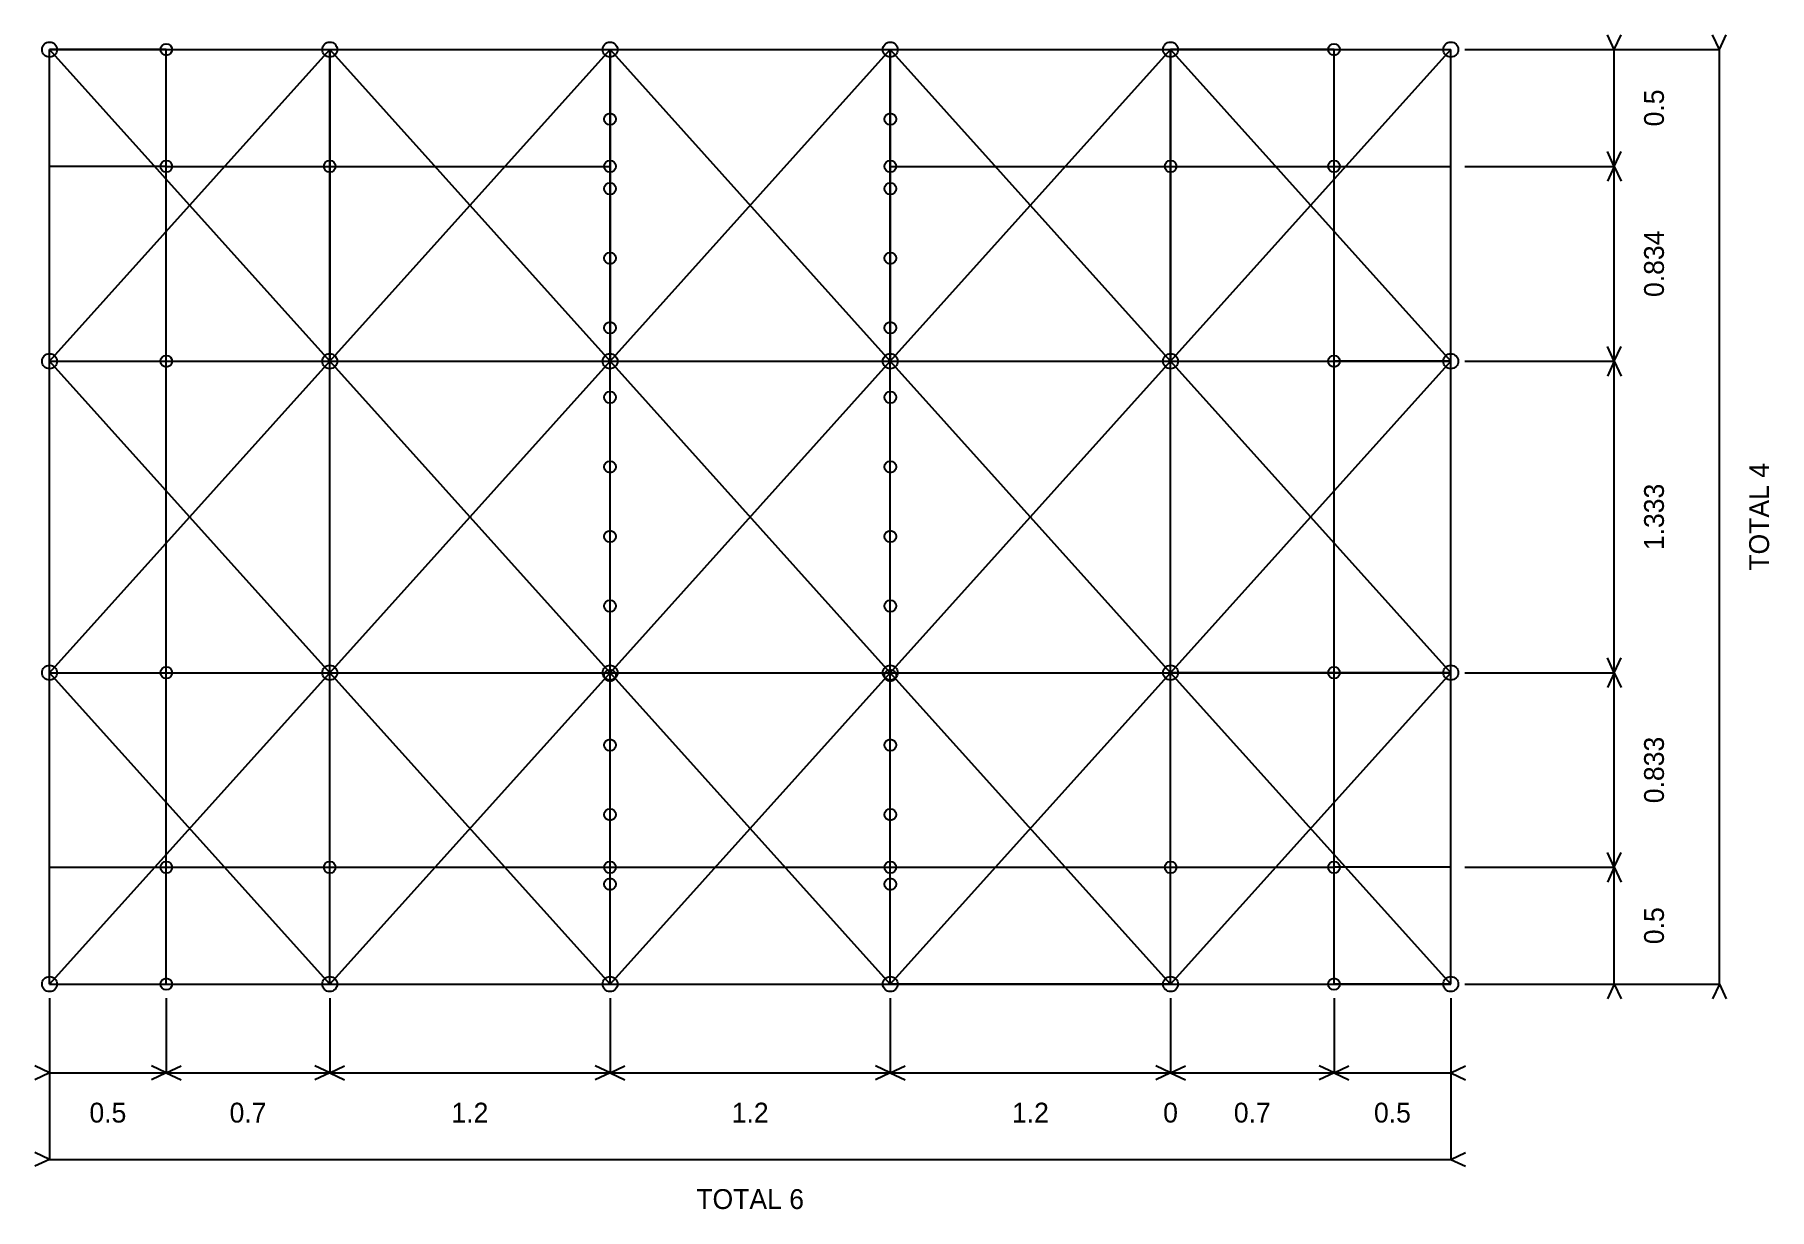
# Model space of a CAD drawing. Header units: millimetres. Extents: x -3855 to 3572, y -2535 to 2492.
import ezdxf
from ezdxf.enums import TextEntityAlignment as Align

# ---------------------------------------------------------------- set-up
doc = ezdxf.new("R2010")
doc.units = ezdxf.units.MM
for name, color, linetype in [('DIMENSION', 1, 'CONTINUOUS'), ('PIPE_ENDS', 5, 'CONTINUOUS'), ('PIPES', 5, 'CONTINUOUS')]:
    doc.layers.add(name, color=color, linetype=linetype)

msp = doc.modelspace()

# ---------------------------------------------------------------- linework, layer by layer
at = {"layer": 'DIMENSION'}
for p, q in [((2908.095773, 2428.279227), (2878.512494, 2491.720773)), ((2908.095773, 2428.279227), (2937.679051, 2491.720773)), ((3358.095773, 2428.279227), (3328.512494, 2491.720773)), ((3358.095773, 2428.279227), (3387.679051, 2491.720773)), ((2268.095773, 2428.279227), (2908.095773, 2428.279227)), ((2268.095773, 2428.279227), (3358.095773, 2428.279227)), ((2908.095773, 1928.279227), (2908.095773, 2428.279227)), ((3358.095773, -1571.720773), (3358.095773, 2428.279227)), ((2908.095773, 1928.279227), (2878.512494, 1991.720773)), ((2908.095773, 1928.279227), (2937.679051, 1991.720773)), ((2268.095773, 1928.279227), (2908.095773, 1928.279227)), ((2268.095773, 1928.279227), (2908.095773, 1928.279227)), ((2908.095773, 1928.279227), (2878.512494, 1864.837682)), ((2908.095773, 1094.279227), (2908.095773, 1928.279227)), ((2908.095773, 1928.279227), (2937.679051, 1864.837682)), ((2908.095773, 1094.279227), (2878.512494, 1157.720773)), ((2908.095773, 1094.279227), (2937.679051, 1157.720773)), ((2268.095773, 1094.279227), (2908.095773, 1094.279227)), ((2268.095773, 1094.279227), (2908.095773, 1094.279227)), ((2908.095773, 1094.279227), (2878.512494, 1030.837682)), ((2908.095773, -238.720773), (2908.095773, 1094.279227)), ((2908.095773, 1094.279227), (2937.679051, 1030.837682)), ((2908.095773, -238.720773), (2878.512494, -175.279227)), ((2908.095773, -238.720773), (2937.679051, -175.279227)), ((2268.095773, -238.720773), (2908.095773, -238.720773)), ((2268.095773, -238.720773), (2908.095773, -238.720773)), ((2908.095773, -238.720773), (2878.512494, -302.162318)), ((2908.095773, -1071.720773), (2908.095773, -238.720773)), ((2908.095773, -238.720773), (2937.679051, -302.162318)), ((2908.095773, -1071.720773), (2878.512494, -1008.279227)), ((2908.095773, -1071.720773), (2937.679051, -1008.279227)), ((2268.095773, -1071.720773), (2908.095773, -1071.720773)), ((2268.095773, -1071.720773), (2908.095773, -1071.720773)), ((2908.095773, -1071.720773), (2878.512494, -1135.162318)), ((2908.095773, -1571.720773), (2908.095773, -1071.720773)), ((2908.095773, -1071.720773), (2937.679051, -1135.162318)), ((-3791.904227, -1631.720773), (-3791.904227, -1951.720773)), ((-3791.904227, -1631.720773), (-3791.904227, -2321.720773)), ((-3291.904227, -1631.720773), (-3291.904227, -1951.720773)), ((-3291.904227, -1631.720773), (-3291.904227, -1951.720773)), ((-2591.904227, -1631.720773), (-2591.904227, -1951.720773)), ((-2591.904227, -1631.720773), (-2591.904227, -1951.720773)), ((-1391.904227, -1631.720773), (-1391.904227, -1951.720773)), ((-1391.904227, -1631.720773), (-1391.904227, -1951.720773)), ((-191.904227, -1631.720773), (-191.904227, -1951.720773)), ((-191.904227, -1631.720773), (-191.904227, -1951.720773)), ((1008.095773, -1631.720773), (1008.095773, -1951.720773)), ((1008.095773, -1631.720773), (1008.095773, -1951.720773)), ((1008.105773, -1631.720773), (1008.105773, -1951.720773)), ((1008.105773, -1631.720773), (1008.105773, -1951.720773)), ((1708.095773, -1631.720773), (1708.095773, -1951.720773)), ((1708.095773, -1631.720773), (1708.095773, -1951.720773)), ((2208.095773, -1631.720773), (2208.095773, -1951.720773)), ((2208.095773, -1631.720773), (2208.095773, -2321.720773)), ((2268.095773, -1571.720773), (2908.095773, -1571.720773)), ((2268.095773, -1571.720773), (3358.095773, -1571.720773)), ((2908.095773, -1571.720773), (2878.512494, -1635.162318)), ((2908.095773, -1571.720773), (2937.679051, -1635.162318)), ((3358.095773, -1571.720773), (3328.512494, -1635.162318)), ((3358.095773, -1571.720773), (3387.679051, -1635.162318)), ((-3791.904227, -1951.720773), (-3855.345773, -1922.137494)), ((-3291.904227, -1951.720773), (-3355.345773, -1922.137494)), ((-3291.904227, -1951.720773), (-3228.462682, -1922.137494)), ((-2591.904227, -1951.720773), (-2655.345773, -1922.137494)), ((-2591.904227, -1951.720773), (-2528.462682, -1922.137494)), ((-1391.904227, -1951.720773), (-1455.345773, -1922.137494)), ((-1391.904227, -1951.720773), (-1328.462682, -1922.137494)), ((-191.904227, -1951.720773), (-255.345773, -1922.137494)), ((-191.904227, -1951.720773), (-128.462682, -1922.137494)), ((1008.095773, -1951.720773), (944.654227, -1922.137494)), ((1008.105773, -1951.720773), (944.664227, -1922.137494)), ((1008.095773, -1951.720773), (1071.537318, -1922.137494)), ((1008.105773, -1951.720773), (1071.547318, -1922.137494)), ((1708.095773, -1951.720773), (1644.654227, -1922.137494)), ((1708.095773, -1951.720773), (1771.537318, -1922.137494)), ((2208.095773, -1951.720773), (2271.537318, -1922.137494)), ((-3791.904227, -1951.720773), (-3855.345773, -1981.304051)), ((-3791.904227, -1951.720773), (-3291.904227, -1951.720773)), ((-3291.904227, -1951.720773), (-3355.345773, -1981.304051)), ((-3291.904227, -1951.720773), (-3228.462682, -1981.304051)), ((-3291.904227, -1951.720773), (-2591.904227, -1951.720773)), ((-2591.904227, -1951.720773), (-2655.345773, -1981.304051)), ((-2591.904227, -1951.720773), (-2528.462682, -1981.304051)), ((-2591.904227, -1951.720773), (-1391.904227, -1951.720773)), ((-1391.904227, -1951.720773), (-1455.345773, -1981.304051)), ((-1391.904227, -1951.720773), (-1328.462682, -1981.304051)), ((-1391.904227, -1951.720773), (-191.904227, -1951.720773)), ((-191.904227, -1951.720773), (-255.345773, -1981.304051)), ((-191.904227, -1951.720773), (-128.462682, -1981.304051)), ((-191.904227, -1951.720773), (1008.095773, -1951.720773)), ((1008.095773, -1951.720773), (944.654227, -1981.304051)), ((1008.105773, -1951.720773), (944.664227, -1981.304051)), ((1008.095773, -1951.720773), (1071.537318, -1981.304051)), ((1008.095773, -1951.720773), (1008.105773, -1951.720773)), ((1008.105773, -1951.720773), (1071.547318, -1981.304051)), ((1008.105773, -1951.720773), (1708.095773, -1951.720773)), ((1708.095773, -1951.720773), (1644.654227, -1981.304051)), ((1708.095773, -1951.720773), (1771.537318, -1981.304051)), ((1708.095773, -1951.720773), (2208.095773, -1951.720773)), ((2208.095773, -1951.720773), (2271.537318, -1981.304051)), ((-3791.904227, -2321.720773), (-3855.345773, -2292.137494)), ((2208.095773, -2321.720773), (2271.537318, -2292.137494)), ((-3791.904227, -2321.720773), (-3855.345773, -2351.304051)), ((-3791.904227, -2321.720773), (2208.095773, -2321.720773)), ((2208.095773, -2321.720773), (2271.537318, -2351.304051))]:
    msp.add_line(p, q, dxfattribs=at)
at = {"layer": 'PIPE_ENDS'}
for centre, radius in [((-3791.904227, 2428.279227), 32), ((-3291.904227, 2428.279227), 25), ((-2591.904227, 2428.279227), 32), ((-1391.904227, 2428.279227), 32), ((-191.904227, 2428.279227), 32), ((1008.095773, 2428.279227), 32), ((1708.095773, 2428.279227), 25), ((2208.095773, 2428.279227), 32), ((-1391.904227, 2130.579227), 25), ((-191.904227, 2130.579227), 25), ((-3291.904227, 1928.279227), 25), ((-2591.904227, 1928.279227), 25), ((-1391.904227, 1928.279227), 25), ((-191.904227, 1928.279227), 25), ((1008.095773, 1928.279227), 25), ((1708.095773, 1928.279227), 25), ((-1391.904227, 1832.879227), 25), ((-191.904227, 1832.879227), 25), ((-1391.904227, 1535.279227), 25), ((-191.904227, 1535.279227), 25), ((-1391.904227, 1237.579227), 25), ((-191.904227, 1237.579227), 25), ((-3791.904227, 1094.279227), 32), ((-3291.904227, 1094.279227), 25), ((-2591.904227, 1094.279227), 32), ((-1391.904227, 1094.279227), 32), ((-191.904227, 1094.279227), 32), ((1008.095773, 1094.279227), 32), ((1708.095773, 1094.279227), 25), ((2208.095773, 1094.279227), 32), ((-1391.904227, 939.879227), 25), ((-191.904227, 939.879227), 25), ((-1391.904227, 642.179227), 25), ((-191.904227, 642.179227), 25), ((-1391.904227, 344.479227), 25), ((-191.904227, 344.479227), 25), ((-1391.904227, 46.779227), 25), ((-191.904227, 46.779227), 25), ((-3791.904227, -238.720773), 32), ((-3291.904227, -238.720773), 25), ((-2591.904227, -238.720773), 32), ((-1391.904227, -238.720773), 32), ((-191.904227, -238.720773), 32), ((1008.095773, -238.720773), 32), ((1708.095773, -238.720773), 25), ((2208.095773, -238.720773), 32), ((-1391.904227, -250.820773), 25), ((-191.904227, -250.820773), 25), ((-1391.904227, -548.520773), 25), ((-191.904227, -548.520773), 25), ((-1391.904227, -846.220773), 25), ((-191.904227, -846.220773), 25), ((-3291.904227, -1071.720773), 25), ((-2591.904227, -1071.720773), 25), ((-1391.904227, -1071.720773), 25), ((-191.904227, -1071.720773), 25), ((1008.095773, -1071.720773), 25), ((1708.095773, -1071.720773), 25), ((-1391.904227, -1143.920773), 25), ((-191.904227, -1143.920773), 25), ((-3791.904227, -1571.720773), 32), ((-3291.904227, -1571.720773), 25), ((-2591.904227, -1571.720773), 32), ((-1391.904227, -1571.720773), 32), ((-191.904227, -1571.720773), 32), ((1008.095773, -1571.720773), 32), ((1708.095773, -1571.720773), 25), ((2208.095773, -1571.720773), 32)]:
    msp.add_circle(centre, radius, dxfattribs=at)
at = {"layer": 'PIPES'}
for p, q in [((-3791.904227, 2428.279227), (-2591.904227, 2428.279227)), ((-3791.904227, 1094.279227), (-3791.904227, 2428.279227)), ((-3291.903227, 2428.279227), (-3791.904227, 2428.279227)), ((-3791.904227, 1928.279227), (-3791.904227, 2428.279227)), ((-3791.904227, 1094.279227), (-2591.904227, 2428.279227)), ((-2591.904227, 1094.279227), (-3791.904227, 2428.279227)), ((-3291.903227, 1928.279227), (-3291.903227, 2428.279227)), ((-3291.903227, 2428.279227), (-2591.904227, 2428.279227)), ((-2591.904227, 2428.279227), (-1391.904227, 2428.279227)), ((-2591.904227, 1094.279227), (-2591.904227, 2428.279227)), ((-2591.904227, 2428.279227), (-2591.904227, 1928.279227)), ((-2591.904227, 1094.279227), (-1391.904227, 2428.279227)), ((-1391.904227, 1094.279227), (-2591.904227, 2428.279227)), ((-1391.904227, 2428.279227), (-191.904227, 2428.279227)), ((-1391.904227, 1094.279227), (-1391.904227, 2428.279227)), ((-1391.904227, 2428.279227), (-1391.904227, 1928.279227)), ((-1391.904227, 2130.599227), (-1391.904227, 2428.279227)), ((-1391.904227, 1094.279227), (-191.904227, 2428.279227)), ((-191.904227, 1094.279227), (-1391.904227, 2428.279227)), ((-191.904227, 2428.279227), (1008.095773, 2428.279227)), ((-191.904227, 1094.279227), (-191.904227, 2428.279227)), ((-191.904227, 2428.279227), (-191.904227, 1928.279227)), ((-191.904227, 2130.599227), (-191.904227, 2428.279227)), ((-191.904227, 1094.279227), (1008.095773, 2428.279227)), ((1008.105773, 1094.279227), (-191.904227, 2428.279227)), ((1008.095773, 2428.279227), (2208.095773, 2428.279227)), ((1008.095773, 1094.279227), (1008.095773, 2428.279227)), ((1708.095773, 2428.279227), (1008.095773, 2428.279227)), ((1008.095773, 2428.279227), (1008.095773, 1928.279227)), ((1008.105773, 1094.279227), (1008.095773, 2428.279227)), ((2208.095773, 1094.279227), (1008.095773, 2428.279227)), ((1008.105773, 1094.279227), (2208.095773, 2428.279227)), ((1708.095773, 1928.279227), (1708.095773, 2428.279227)), ((1708.095773, 2428.279227), (2208.095773, 2428.279227)), ((2208.095773, 1094.279227), (2208.095773, 2428.279227)), ((2208.095773, 1928.279227), (2208.095773, 2428.279227)), ((-1391.904227, 1832.919227), (-1391.904227, 2130.599227)), ((-191.904227, 1832.919227), (-191.904227, 2130.599227)), ((-3791.904227, 1094.279227), (-3791.904227, 1928.279227)), ((-3291.903227, 1928.279227), (-3791.904227, 1928.279227)), ((-3291.903227, 1928.279227), (-2591.904227, 1928.279227)), ((-3291.903227, 1094.279227), (-3291.903227, 1928.279227)), ((-2591.904227, 1928.279227), (-2591.904227, 1094.279227)), ((-2591.904227, 1928.279227), (-1391.904227, 1928.279227)), ((-1391.904227, 1928.279227), (-1391.904227, 1094.279227)), ((-191.904227, 1928.279227), (-191.904227, 1094.279227)), ((-191.904227, 1928.279227), (1008.095773, 1928.279227)), ((1008.095773, 1928.279227), (1008.095773, 1094.279227)), ((1008.095773, 1928.279227), (1708.095773, 1928.279227)), ((1708.095773, 1094.279227), (1708.095773, 1928.279227)), ((1708.095773, 1928.279227), (2208.095773, 1928.279227)), ((2208.095773, 1094.279227), (2208.095773, 1928.279227)), ((-1391.904227, 1535.229227), (-1391.904227, 1832.919227)), ((-191.904227, 1535.229227), (-191.904227, 1832.919227)), ((-1391.904227, 1237.549227), (-1391.904227, 1535.229227)), ((-191.904227, 1237.549227), (-191.904227, 1535.229227)), ((-1391.904227, 1094.279227), (-1391.904227, 1237.549227)), ((-191.904227, 1094.279227), (-191.904227, 1237.549227)), ((-3791.904227, 1094.279227), (-2591.904227, 1094.279227)), ((-3791.904227, -238.720773), (-3791.904227, 1094.279227)), ((-3791.904227, 1094.279227), (-3291.903227, 1094.279227)), ((-2591.904227, -238.720773), (-3791.904227, 1094.279227)), ((-3791.904227, -238.720773), (-2591.904227, 1094.279227)), ((-3291.903227, 1094.279227), (-2591.904227, 1094.279227)), ((-3291.903227, -238.720773), (-3291.903227, 1094.279227)), ((-2591.904227, 1094.279227), (-1391.904227, 1094.279227)), ((-2591.904227, -238.720773), (-2591.904227, 1094.279227)), ((-1391.904227, -238.720773), (-2591.904227, 1094.279227)), ((-2591.904227, -238.720773), (-1391.904227, 1094.279227)), ((-1391.904227, 1094.279227), (-191.904227, 1094.279227)), ((-1391.904227, -238.720773), (-1391.904227, 1094.279227)), ((-1391.904227, 939.869227), (-1391.904227, 1094.279227)), ((-191.904227, -238.720773), (-1391.904227, 1094.279227)), ((-1391.904227, -238.720773), (-191.904227, 1094.279227)), ((-191.904227, 1094.279227), (1008.095773, 1094.279227)), ((-191.904227, -238.720773), (-191.904227, 1094.279227)), ((-191.904227, 939.869227), (-191.904227, 1094.279227)), ((-191.904227, 1094.279227), (1008.105773, 1094.279227)), ((1008.105773, -238.720773), (-191.904227, 1094.279227)), ((-191.904227, -238.720773), (1008.105773, 1094.279227)), ((1008.095773, 1094.279227), (2208.095773, 1094.279227)), ((1008.095773, -238.720773), (1008.095773, 1094.279227)), ((1008.095773, 1094.279227), (1708.095773, 1094.279227)), ((1008.105773, 1094.279227), (2208.095773, 1094.279227)), ((1008.105773, -238.720773), (1008.105773, 1094.279227)), ((2208.095773, -238.720773), (1008.105773, 1094.279227)), ((1008.105773, -238.720773), (2208.095773, 1094.279227)), ((2208.095773, 1094.279227), (1708.095773, 1094.279227)), ((1708.095773, -238.720773), (1708.095773, 1094.279227)), ((2208.095773, -238.720773), (2208.095773, 1094.279227)), ((-1391.904227, 642.189227), (-1391.904227, 939.869227)), ((-191.904227, 642.189227), (-191.904227, 939.869227)), ((-1391.904227, 344.509227), (-1391.904227, 642.189227)), ((-191.904227, 344.509227), (-191.904227, 642.189227)), ((-1391.904227, 46.819227), (-1391.904227, 344.509227)), ((-191.904227, 46.819227), (-191.904227, 344.509227)), ((-1391.904227, -238.720773), (-1391.904227, 46.819227)), ((-191.904227, -238.720773), (-191.904227, 46.819227)), ((-3791.904227, -238.720773), (-2591.904227, -238.720773)), ((-3791.904227, -1571.720773), (-3791.904227, -238.720773)), ((-3791.904227, -238.720773), (-3291.903227, -238.720773)), ((-3791.904227, -1571.720773), (-2591.904227, -238.720773)), ((-2591.904227, -1571.720773), (-3791.904227, -238.720773)), ((-3791.904227, -1071.720773), (-3791.904227, -238.720773)), ((-3291.903227, -238.720773), (-2591.904227, -238.720773)), ((-3291.903227, -1071.720773), (-3291.903227, -238.720773)), ((-2591.904227, -238.720773), (-1391.904227, -238.720773)), ((-2591.904227, -1571.720773), (-2591.904227, -238.720773)), ((-2591.904227, -1571.720773), (-1391.904227, -238.720773)), ((-1391.904227, -1571.720773), (-2591.904227, -238.720773)), ((-2591.904227, -1071.720773), (-2591.904227, -238.720773)), ((-1391.904227, -238.720773), (-191.904227, -238.720773)), ((-1391.904227, -1571.720773), (-1391.904227, -238.720773)), ((-1391.904227, -250.860773), (-1391.904227, -238.720773)), ((-1391.904227, -1571.720773), (-191.904227, -238.720773)), ((-191.904227, -1571.720773), (-1391.904227, -238.720773)), ((-1391.904227, -1071.720773), (-1391.904227, -238.720773)), ((-1391.904227, -548.540773), (-1391.904227, -250.860773)), ((-191.904227, -238.720773), (1008.095773, -238.720773)), ((-191.904227, -1571.720773), (-191.904227, -238.720773)), ((-191.904227, -250.860773), (-191.904227, -238.720773)), ((-191.904227, -238.720773), (1008.105773, -238.720773)), ((-191.904227, -1571.720773), (1008.105773, -238.720773)), ((1008.105773, -1571.720773), (-191.904227, -238.720773)), ((-191.904227, -1071.720773), (-191.904227, -238.720773)), ((-191.904227, -548.540773), (-191.904227, -250.860773)), ((1008.095773, -238.720773), (2208.095773, -238.720773)), ((1008.095773, -1571.720773), (1008.095773, -238.720773)), ((1008.095773, -238.720773), (1708.095773, -238.720773)), ((1008.095773, -1071.720773), (1008.095773, -238.720773)), ((2208.095773, -238.720773), (1008.105773, -238.720773)), ((1008.105773, -1571.720773), (1008.105773, -238.720773)), ((1008.105773, -1571.720773), (2208.095773, -238.720773)), ((2208.095773, -1571.720773), (1008.105773, -238.720773)), ((2208.095773, -238.720773), (1708.095773, -238.720773)), ((1708.095773, -1071.720773), (1708.095773, -238.720773)), ((2208.095773, -1571.720773), (2208.095773, -238.720773)), ((2208.095773, -1071.720773), (2208.095773, -238.720773)), ((-1391.904227, -846.220773), (-1391.904227, -548.540773)), ((-191.904227, -846.220773), (-191.904227, -548.540773)), ((-1391.904227, -1143.900773), (-1391.904227, -846.220773)), ((-191.904227, -1143.900773), (-191.904227, -846.220773)), ((-3791.904227, -1571.720773), (-3791.904227, -1071.720773)), ((-3791.904227, -1071.720773), (-3291.903227, -1071.720773)), ((-3291.903227, -1571.720773), (-3291.903227, -1071.720773)), ((-3291.903227, -1071.720773), (-2591.904227, -1071.720773)), ((-2591.904227, -1571.720773), (-2591.904227, -1071.720773)), ((-2591.904227, -1071.720773), (-1391.904227, -1071.720773)), ((-1391.904227, -1571.720773), (-1391.904227, -1071.720773)), ((-1391.904227, -1071.720773), (-191.904227, -1071.720773)), ((-191.904227, -1571.720773), (-191.904227, -1071.720773)), ((-191.904227, -1071.720773), (1008.095773, -1071.720773)), ((1008.095773, -1571.720773), (1008.095773, -1071.720773)), ((1008.095773, -1071.720773), (1708.095773, -1071.720773)), ((1708.095773, -1571.720773), (1708.095773, -1071.720773)), ((2208.095773, -1071.720773), (1708.095773, -1071.720773)), ((2208.095773, -1571.720773), (2208.095773, -1071.720773)), ((-1391.904227, -1571.720773), (-1391.904227, -1143.900773)), ((-191.904227, -1571.720773), (-191.904227, -1143.900773)), ((-3791.904227, -1571.720773), (-2591.904227, -1571.720773)), ((-3791.904227, -1571.720773), (-3291.903227, -1571.720773)), ((-3291.903227, -1571.720773), (-2591.904227, -1571.720773)), ((-2591.904227, -1571.720773), (-1391.904227, -1571.720773)), ((-1391.904227, -1571.720773), (-191.904227, -1571.720773)), ((-191.904227, -1571.720773), (1008.095773, -1571.720773)), ((1008.105773, -1571.720773), (-191.904227, -1571.720773)), ((1008.095773, -1571.720773), (2208.095773, -1571.720773)), ((1008.095773, -1571.720773), (1708.095773, -1571.720773)), ((1008.105773, -1571.720773), (1008.095773, -1571.720773)), ((1008.105773, -1571.720773), (2208.095773, -1571.720773)), ((2208.095773, -1571.720773), (1708.095773, -1571.720773))]:
    msp.add_line(p, q, dxfattribs=at)

# ---------------------------------------------------------------- texts
at = {"layer": 'DIMENSION'}
for s, p in [('0.5', (3078.095773, 2178.279227)), ('0.834', (3078.095773, 1511.279227)), ('TOTAL 4', (3528.095773, 428.279227)), ('1.333', (3078.095773, 427.779227)), ('0.833', (3078.095773, -655.220773)), ('0.5', (3078.095773, -1321.720773))]:
    msp.add_text(s, height=85, rotation=90, dxfattribs=at).set_placement(p, align=Align.MIDDLE_CENTER)
for s, p in [('0.5', (-3541.904227, -2121.720773)), ('0.7', (-2941.904227, -2121.720773)), ('1.2', (-1991.904227, -2121.720773)), ('1.2', (-791.904227, -2121.720773)), ('1.2', (408.095773, -2121.720773)), ('0', (1008.100773, -2121.720773)), ('0.7', (1358.100773, -2121.720773)), ('0.5', (1958.095773, -2121.720773)), ('TOTAL 6', (-791.904227, -2491.720773))]:
    msp.add_text(s, height=85, dxfattribs=at).set_placement(p, align=Align.MIDDLE_CENTER)

doc.saveas('drawing.dxf')
